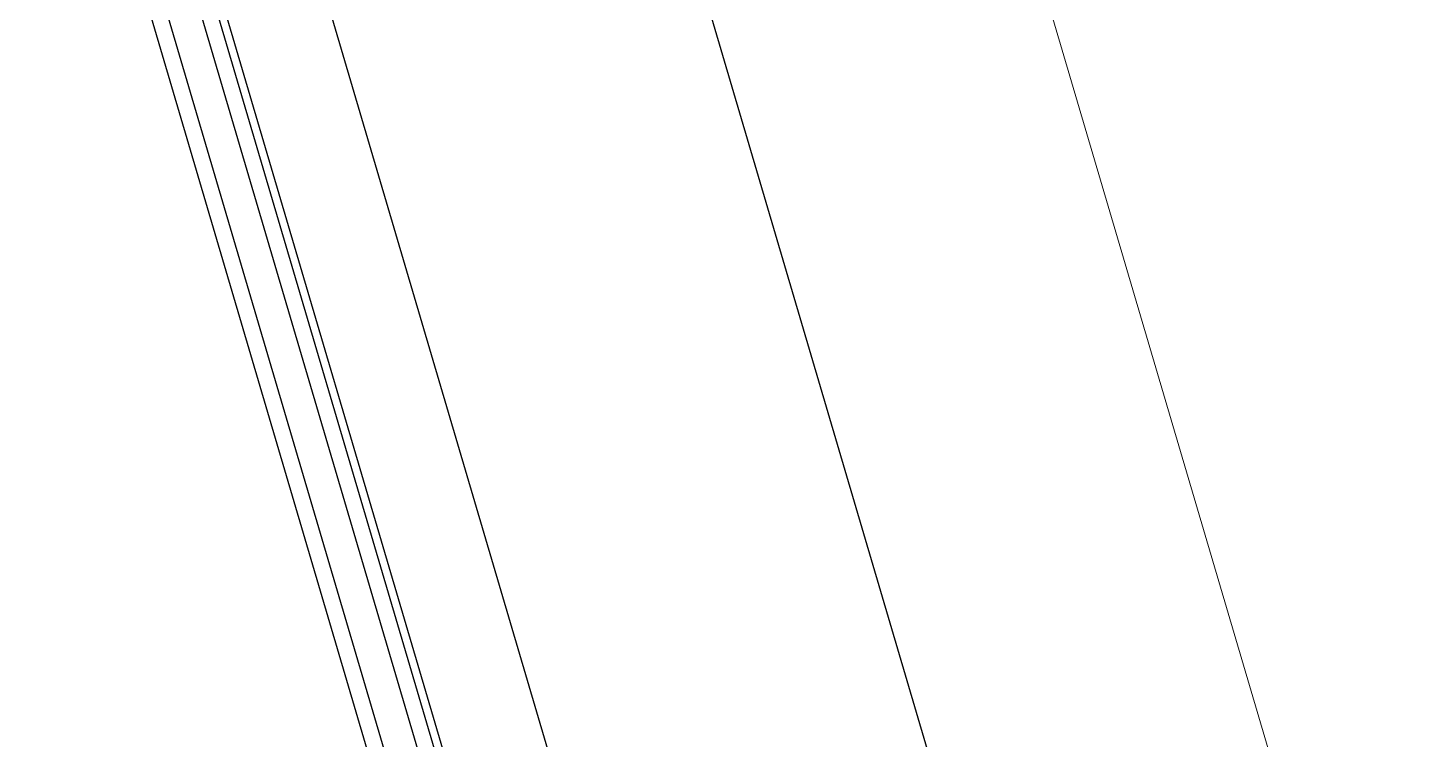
# Model space of a CAD drawing. Header units: millimetres. Extents: x 62878 to 70819, y -67946 to -61850.
# Drawn here: x 63503.3 to 63554.8, y -65045.3 to -65018.9 of the extents above; entities that cross this region are included whole.
import ezdxf

# ---------------------------------------------------------------- set-up
doc = ezdxf.new("R2010")
doc.units = ezdxf.units.MM
doc.layers.add('DOGRAMA', color=171, linetype='Continuous', lineweight=0)
doc.layers.add('GOR-2', color=152, linetype='Continuous', lineweight=20)

msp = doc.modelspace()

# ---------------------------------------------------------------- linework, layer by layer
msp.add_lwpolyline([(68896.021, -63031.435), (69030.259, -63071.184), (69185.279, -62547.653), (68892.999, -62461.107, 1.044368), (68063.198, -62298.73, 0.204375), (63106.96, -62494.783, 0.353953), (62932.94, -62997.825), (63753.185, -65779.598), (64154.954, -67142.153), (65336.723, -66792.622), (65336.7, -66829.112), (65270.535, -66829.071, 0.626789), (65270.199, -67369.071), (65531.845, -67369.234, 0.926242), (66130.088, -67369.606), (66391.733, -67369.769, 0.626743), (66392.069, -66829.769), (66326.147, -66829.728), (66326.17, -66793.238), (67506.156, -67144.128), (68467.025, -63899.086), (68625.204, -63946.037), (68896.024, -63031.423)], format="xyb")
at = {"layer": 'DOGRAMA', "lineweight": -2}
for p, q in [((63530.944, -65096.52), (63505.116, -65008.915)), ((63531.547, -65096.447), (63505.663, -65008.649)), ((63532.573, -65093.559), (63508.091, -65010.519)), ((63536.222, -65091.649), (63512.192, -65010.144)), ((63531.997, -65093.729), (63507.515, -65010.689)), ((63532.501, -65092.256), (63508.738, -65011.653))]:
    msp.add_line(p, q, dxfattribs=at)
msp.add_lwpolyline([(63106.96, -62494.783, 0.354372), (62933.156, -62998.559), (63684.776, -65547.597)], format="xyb", dxfattribs=at)
at = {"layer": 'GOR-2'}
msp.add_line((63483.578, -64822.218), (63666.943, -65444.082), dxfattribs=at)

doc.saveas('drawing.dxf')
